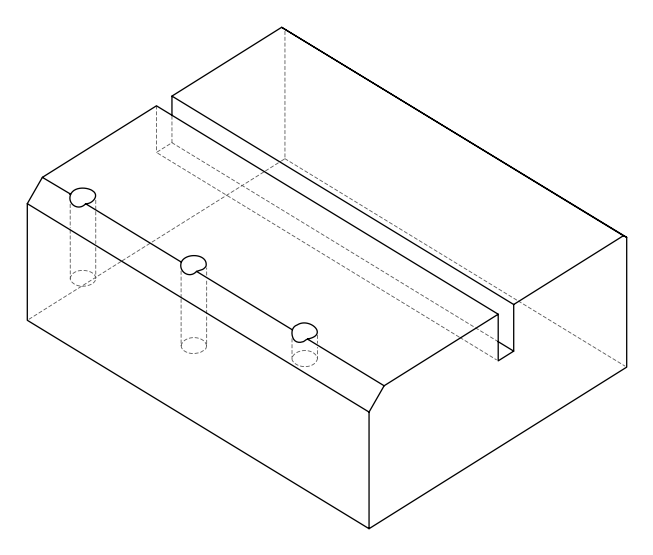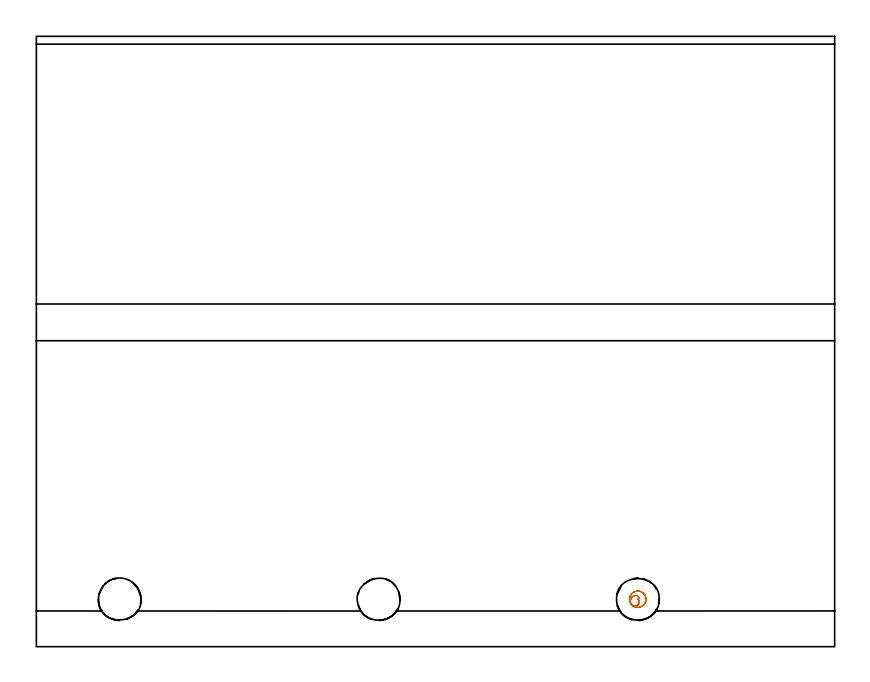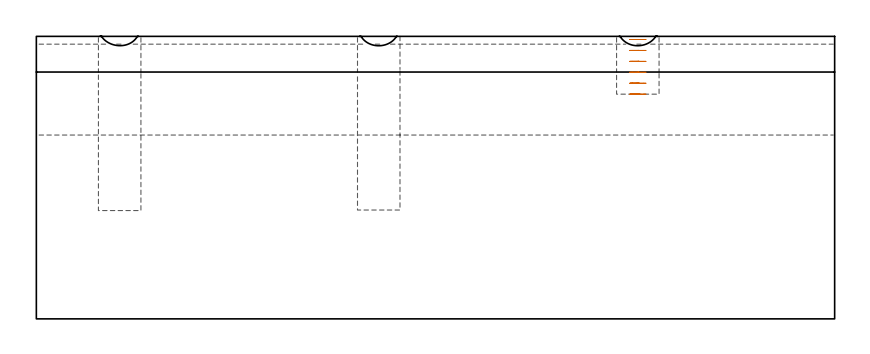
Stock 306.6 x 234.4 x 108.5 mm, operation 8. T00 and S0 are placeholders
(PLAN: 8 operations, 4 tool changes, 39.3 min)
(1 AREA_MILL | FG_CHAMFER_SURFACE | UGT0205_001 | 5.04 min | 1380 mm3)
(2 AREA_MILL_1 | FG_CHAMFER_SURFACE_1 | UGT0205_001 | 12.85 min | 28776 mm3)
(3 MILL_RECTANGULAR_SLOT | SLOT_RECTANGULAR | NXT0201_011 | Follow Part, ap 3, ae 75% | 17.56 min | 163844 mm3)
(4 MILL_BLIND_HOLE_FROM_SOLID_MATERIAL | STEP1POCKET | NXT0201_011 | Spiral | 1.46 min | 13901 mm3)
(5 MILL_BLIND_HOLE_FROM_SOLID_MATERIAL_1 | STEP1POCKET_1 | NXT0201_011 | Spiral | 1.46 min | 13865 mm3)
(6 SPOT_DRILL | STEP1POCKET_2 | NXT0321_9005460120000 | 0.03 min | 4 mm3)
(7 DRILL_BLIND_HOLE_INTO_CENTER | STEP1POCKET_2 | NXT0301_128 | 0.1 min | 2375 mm3)
(8 MILL_ROUGH_BLIND_HOLE_CONTOUR | STEP1POCKET_2 | NXT0201_010 | Spiral | 0.78 min | 2197 mm3)
(TOOL UGT0205_001 | Chamfer Mill 20 x 3 x 45 deg. | D20 FL50 Z2)
(TOOL NXT0201_011 | ENDMILL 12mm [2P460-1200-NA 1630] | D12 FL38 Z6)
(TOOL NXT0321_9005460120000 | NC Spot Drill, 142deg, 12mm, Carbide, Uncoated | D12 PA142 FL30 Z2)
(TOOL NXT0301_128 | Carbide Drill 12mm [861.1-1200-036A1-GP GC34] | D12 PA150 FL37.4 Z2)
(TOOL NXT0201_010 | ENDMILL 10mm [2P460-1000-NA 1630] | D10 FL30 Z6)
(OP 8 MILL_ROUGH_BLIND_HOLE_CONTOUR)
G17 G21 G94 G90
T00 M6
G54
G17 G0 G90 X231. Y18.2 S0 M3
G43 Z118.5 H1
Z107.3
G94 G3 X231.453 Y18.89 R0.494 F250.
X230.374 Y19.645 R1.257
X228.312 Y18.348 R2.094
X228.844 Y15.904 R2.207
X233.296 Y16.044 R3.15
X228.844 Y15.904 R-3.15
X231.07 Y15.974 R1.575
X231. Y18.2 R1.575
G0 Z103.1
G3 X231.453 Y18.89 R0.494
X230.374 Y19.645 R1.257
X228.312 Y18.348 R2.094
X228.844 Y15.904 R2.207
X233.296 Y16.044 R3.15
X228.844 Y15.904 R-3.15
X231.07 Y15.974 R1.575
X231. Y18.2 R1.575
G0 Z98.9
G3 X231.453 Y18.89 R0.494
X230.374 Y19.645 R1.257
X228.312 Y18.348 R2.094
X228.844 Y15.904 R2.207
X233.296 Y16.044 R3.15
X228.844 Y15.904 R-3.15
X231.07 Y15.974 R1.575
X231. Y18.2 R1.575
G0 Z94.7
G3 X231.453 Y18.89 R0.494
X230.374 Y19.645 R1.257
X228.312 Y18.348 R2.094
X228.844 Y15.904 R2.207
X233.296 Y16.044 R3.15
X228.844 Y15.904 R-3.15
X231.07 Y15.974 R1.575
X231. Y18.2 R1.575
G0 Z90.5
G3 X231.453 Y18.89 R0.494
X230.374 Y19.645 R1.257
X228.312 Y18.348 R2.094
X228.844 Y15.904 R2.207
X233.296 Y16.044 R3.15
X228.844 Y15.904 R-3.15
X231.07 Y15.974 R1.575
X231. Y18.2 R1.575
G0 Z86.3
G3 X231.453 Y18.89 R0.494
X230.374 Y19.645 R1.257
X228.312 Y18.348 R2.094
X228.844 Y15.904 R2.207
X233.296 Y16.044 R3.15
X228.844 Y15.904 R-3.15
X231.07 Y15.974 R1.575
X231. Y18.2 R1.575
G0 Z118.5
M5
M2
